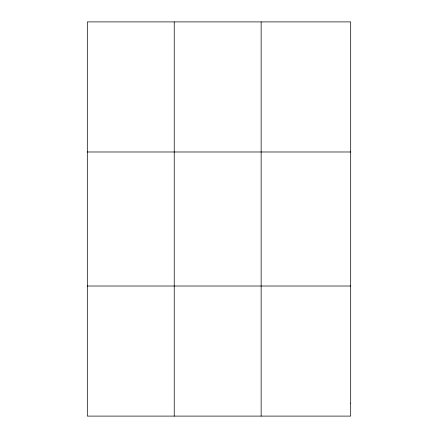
<?xml version="1.0" encoding="UTF-8"?>
<svg xmlns="http://www.w3.org/2000/svg" width="438" height="438" viewBox="0 0 438 438"><rect width="100%" height="100%" fill="white"/><g stroke="black" fill="none" stroke-linecap="round" stroke-linejoin="round"><path stroke-width="0.66" d="M174.225 416.1L174.225 21.9M261.141 416.1L261.141 21.9M87.315 151.986L350.685 151.986M87.315 286.014L350.685 286.014M350.685 403.091L350.685 416.1L87.315 416.1L87.315 21.9L350.685 21.9L350.685 403.091"/></g></svg>
